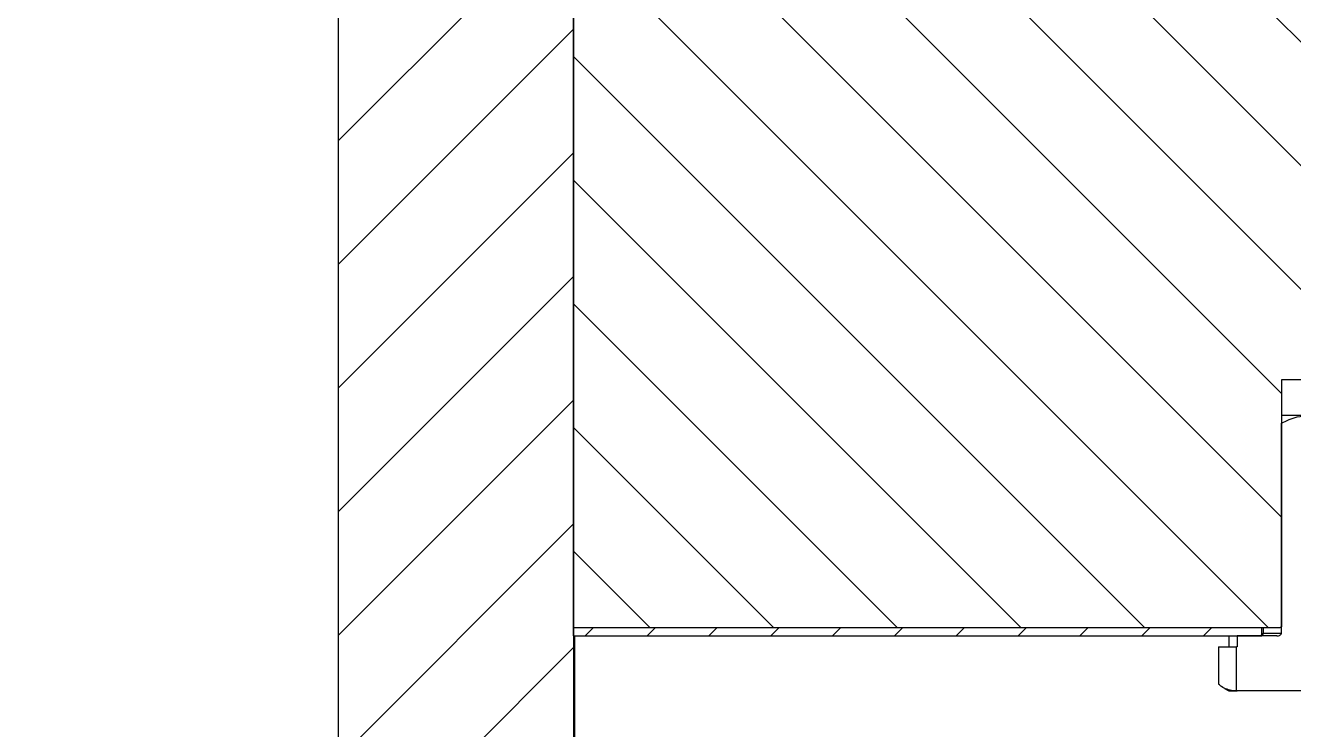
# Model space of a CAD drawing. Header units: millimetres. Extents: x -48 to 1187, y 2 to 839.
# Drawn here: x 607.75 to 653.8, y 145.13 to 170.7 of the extents above; entities that cross this region are included whole.
import ezdxf

# ---------------------------------------------------------------- set-up
doc = ezdxf.new("R2010")
doc.units = ezdxf.units.MM

# ---------------------------------------------------------------- blocks, each defined once
blk = doc.blocks.new('SW_HATCH_5')
at = {"color": 0, "linetype": 'Continuous', "lineweight": 18}
for p, q in [((18.327, 25.565), (-24.703, 68.595)), ((18.099, 21.303), (-24.703, 64.105)), ((13.99, 20.922), (-24.703, 59.614)), ((0.998, 29.424), (-24.703, 55.124)), ((0.998, 24.934), (-24.703, 50.634)), ((-33.238, 38.604), (-24.703, 47.14)), ((0.519, 20.922), (-24.703, 46.144)), ((-33.238, 34.114), (-24.703, 42.649)), ((-3.971, 20.922), (-24.703, 41.654)), ((-33.238, 29.624), (-24.703, 38.159)), ((-8.461, 20.922), (-24.703, 37.164)), ((-33.238, 25.133), (-24.703, 33.669)), ((-12.951, 20.922), (-24.703, 32.674)), ((-33.238, 20.643), (-24.703, 29.179)), ((-17.441, 20.922), (-24.703, 28.183)), ((-33.238, 16.153), (-24.703, 24.689)), ((-21.931, 20.922), (-24.703, 23.693)), ((-24.279, 20.622), (-23.979, 20.922)), ((-22.034, 20.622), (-21.734, 20.922)), ((-19.789, 20.622), (-19.489, 20.922)), ((-17.544, 20.622), (-17.244, 20.922)), ((-15.299, 20.622), (-14.999, 20.922)), ((-13.054, 20.622), (-12.754, 20.922)), ((-10.809, 20.622), (-10.509, 20.922)), ((-8.564, 20.622), (-8.264, 20.922)), ((-6.319, 20.622), (-6.019, 20.922)), ((-4.074, 20.622), (-3.774, 20.922)), ((-1.829, 20.622), (-1.529, 20.922)), ((-33.238, 11.663), (-24.703, 20.199))]:
    blk.add_line(p, q, dxfattribs=at)

msp = doc.modelspace()

# ---------------------------------------------------------------- linework, layer by layer
at = {"color": 7, "linetype": 'Continuous', "lineweight": 25}
for p, q in [((619.122708, 118.530367), (619.122708, 243.530363)), ((627.658391, 233.530365), (627.658391, 133.530365)), ((627.658391, 148.830365), (627.658391, 218.230367)), ((654.058838, 157.830365), (653.35902, 157.830365)), ((653.35902, 157.830365), (653.35902, 148.855365)), ((655.041242, 156.530366), (653.35902, 156.530366)), ((653.35902, 148.630365), (653.35902, 156.249865)), ((627.658391, 148.530365), (627.658391, 148.830365)), ((627.658391, 148.830365), (652.632499, 148.830365)), ((627.658391, 148.830365), (653.315211, 148.830365)), ((652.632499, 148.830365), (652.632499, 148.555365)), ((652.70012, 148.830365), (652.70012, 148.630365)), ((653.35902, 148.855365), (653.315211, 148.830365)), ((627.658391, 148.530365), (652.60073, 148.530365)), ((627.700144, 133.530365), (627.700144, 148.530365)), ((651.450122, 148.530365), (651.450122, 148.130366)), ((651.746565, 148.530365), (651.746565, 148.130366)), ((653.191442, 148.530365), (651.746565, 148.530365)), ((652.632499, 148.555365), (652.60073, 148.530365)), ((652.632499, 148.555365), (652.666265, 148.555365)), ((652.70012, 148.630365), (653.35902, 148.630365)), ((651.07953, 148.130366), (651.07953, 146.775986)), ((651.07953, 148.130366), (651.605273, 148.130366)), ((651.605273, 148.130366), (651.721561, 148.130366)), ((651.721561, 146.543261), (651.721561, 148.130366)), ((651.746565, 148.130366), (651.721561, 148.130366)), ((651.285732, 146.625289), (651.450122, 146.530366)), ((651.450122, 146.530366), (651.605273, 146.530366)), ((651.721561, 146.543261), (651.605273, 146.530366)), ((651.605273, 146.530366), (651.746565, 146.530366)), ((651.721561, 146.543261), (651.746565, 146.530366)), ((656.653697, 146.530366), (651.746565, 146.530366))]:
    msp.add_line(p, q, dxfattribs=at)
at = {"color": 7, "linetype": 'Continuous', "lineweight": 18}
msp.add_circle((609.200173, 183.526684), 72.572572, dxfattribs=at)
at = {"color": 7, "linetype": 'Continuous', "lineweight": 25}
msp.add_arc((652.600161, 148.630325), 0.09996, 269.9844839, 0.0229872, dxfattribs=at)
for points, knots in [([(653.35902, 156.249865), (653.544193, 156.342526), (653.8632, 156.502157), (654.412257, 156.522703), (654.782897, 156.389449), (654.992241, 156.276341), (655.041242, 156.249865)], [0, 0, 0, 0, 0.346501816, 0.596936577, 0.905655393, 1, 1, 1, 1]), ([(653.191442, 148.530365), (653.197781, 148.530518), (653.23039, 148.531301), (653.276983, 148.542162), (653.322404, 148.567086), (653.345834, 148.590131), (653.357345, 148.611767), (653.358517, 148.624782), (653.35902, 148.630365)], [0, 0, 0, 0, 0.089767911, 0.461757658, 0.662024503, 0.816362965, 0.921220284, 1, 1, 1, 1]), ([(651.605273, 146.530366), (651.456377, 146.5685), (651.262622, 146.618123), (651.113951, 146.746308), (651.07953, 146.775986)], [0, 0, 0, 0, 0.768477611, 1, 1, 1, 1])]:
    msp.add_open_spline(points, degree=3, knots=knots, dxfattribs=at)

# ---------------------------------------------------------------- block references
at = {"color": 7, "linetype": 'Continuous', "lineweight": 18}
msp.add_blockref('SW_HATCH_5', (652.36094, 127.908351), dxfattribs=at)

doc.saveas('drawing.dxf')
